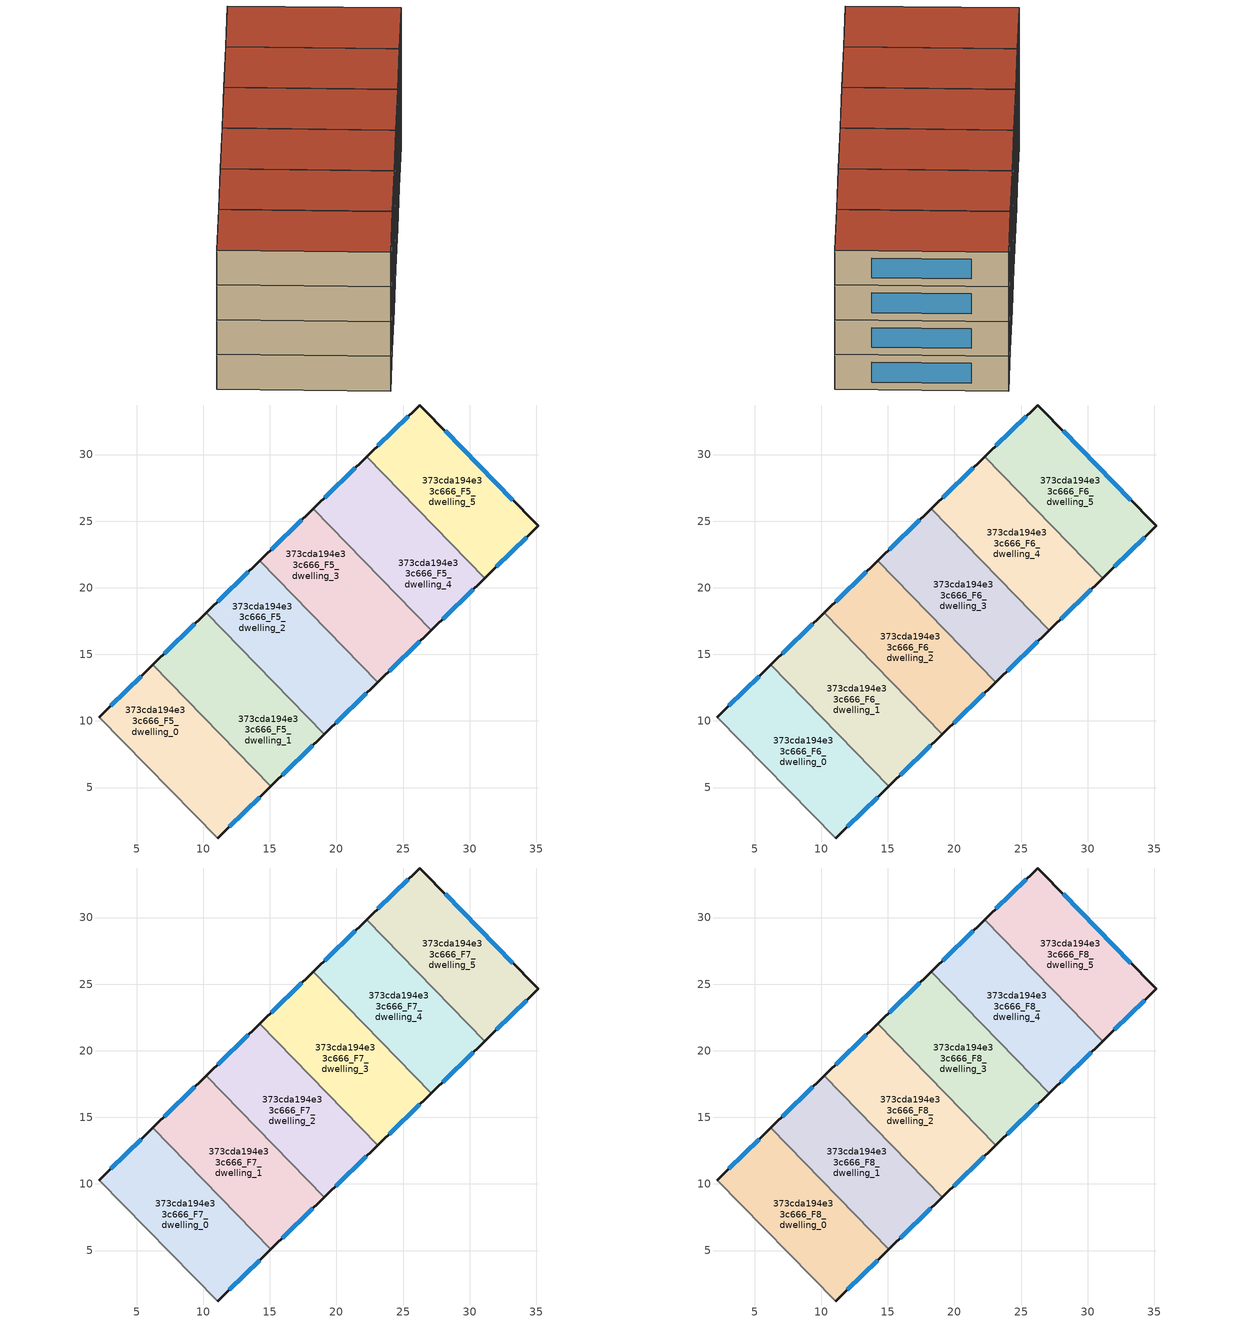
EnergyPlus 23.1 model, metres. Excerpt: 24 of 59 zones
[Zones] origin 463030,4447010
373cda194e33c666_F5_dwelling_0
 floor to 373cda194e33c666_F4_dwelling_3 (EU_floor_Construction): 6.21,14.21 10.65,9.66 6.64,5.75 2.18,10.29 z15
 floor to 373cda194e33c666_F4_dwelling_0 (EU_floor_Construction): 10.65,9.66 15.08,5.1 11.09,1.21 6.64,5.75 z15
 wall outside (EU_wall_Construction): 11.09,1.21 15.08,5.1 / 6.21,14.21 2.18,10.29 z15:18
 wall adiabatic (EU_wall_Construction): 2.18,10.29 11.09,1.21 z15:18
 wall to 373cda194e33c666_F5_dwelling_1 (EU_wall_Construction): 15.08,5.1 6.21,14.21 z15:18
 window (EU_Window_Construction): 11.94,2.05 14.23,4.27 / 5.35,13.37 3.05,11.13 z15.64:17.36
373cda194e33c666_F5_dwelling_1
 floor to 373cda194e33c666_F4_dwelling_0 (EU_floor_Construction): 14.66,13.56 19.09,9 15.08,5.1 10.65,9.66 z15
 floor to 373cda194e33c666_F4_dwelling_4 (EU_floor_Construction): 10.22,18.12 14.66,13.56 12.65,11.6 8.21,16.16 z15
 floor to 373cda194e33c666_F4_dwelling_3 (EU_floor_Construction): 8.21,16.16 12.65,11.6 10.65,9.66 6.21,14.21 z15
 wall outside (EU_wall_Construction): 10.22,18.12 6.21,14.21 / 15.08,5.1 19.09,9 z15:18
 wall to 373cda194e33c666_F5_dwelling_2 (EU_wall_Construction): 19.09,9 10.22,18.12 z15:18
 window (EU_Window_Construction): 9.36,17.28 7.07,15.05 / 15.94,5.94 18.23,8.17 z15.64:17.36
373cda194e33c666_F5_dwelling_2
 floor to 373cda194e33c666_F4_dwelling_4 (EU_floor_Construction): 14.23,22.01 18.66,17.46 14.66,13.56 10.22,18.12 z15
 floor to 373cda194e33c666_F4_dwelling_0 (EU_floor_Construction): 14.67,13.57 19.1,9.01 19.09,9 14.66,13.56 z15
 floor to 373cda194e33c666_F4_dwelling_5 (EU_floor_Construction): 14.23,22.02 18.67,17.46 18.66,17.46 14.23,22.01 z15
 floor to 373cda194e33c666_F4_dwelling_1 (EU_floor_Construction): 18.67,17.46 23.1,12.91 19.1,9.01 14.67,13.57 z15
 wall outside (EU_wall_Construction): 14.23,22.02 10.22,18.12 / 19.09,9 23.1,12.91 z15:18
 wall to 373cda194e33c666_F5_dwelling_3 (EU_wall_Construction): 23.1,12.91 14.23,22.02 z15:18
 window (EU_Window_Construction): 13.38,21.18 11.08,18.95 / 19.95,9.84 22.25,12.07 z15.64:17.36
373cda194e33c666_F5_dwelling_3
 floor to 373cda194e33c666_F4_dwelling_5 (EU_floor_Construction): 18.25,25.93 22.68,21.37 18.67,17.46 14.23,22.02 z15
 floor to 373cda194e33c666_F4_dwelling_1 (EU_floor_Construction): 22.68,21.37 27.12,16.81 23.1,12.91 18.67,17.46 z15
 wall outside (EU_wall_Construction): 18.25,25.93 14.23,22.02 / 23.1,12.91 27.12,16.81 z15:18
 wall to 373cda194e33c666_F5_dwelling_4 (EU_wall_Construction): 27.12,16.81 18.25,25.93 z15:18
 window (EU_Window_Construction): 17.39,25.09 15.09,22.86 / 23.96,13.75 26.26,15.98 z15.64:17.36
373cda194e33c666_F5_dwelling_4
 floor to 373cda194e33c666_F4_dwelling_6 (EU_floor_Construction): 22.26,29.83 26.69,25.27 24.68,23.31 20.24,27.87 z15
 floor to 373cda194e33c666_F4_dwelling_2 (EU_floor_Construction): 26.69,25.27 31.13,20.72 27.12,16.82 22.69,21.38 z15
 floor to 373cda194e33c666_F4_dwelling_5 (EU_floor_Construction): 20.24,27.87 24.68,23.31 22.68,21.37 18.25,25.93 z15
 floor to 373cda194e33c666_F4_dwelling_1 (EU_floor_Construction): 22.69,21.38 27.12,16.82 27.12,16.81 22.68,21.37 z15
 wall outside (EU_wall_Construction): 22.26,29.83 18.25,25.93 / 27.12,16.81 31.13,20.72 z15:18
 wall to 373cda194e33c666_F5_dwelling_5 (EU_wall_Construction): 31.13,20.72 22.26,29.83 z15:18
 window (EU_Window_Construction): 21.4,28.99 19.11,26.76 / 27.98,17.65 30.27,19.88 z15.64:17.36
373cda194e33c666_F5_dwelling_5
 floor adiabatic (EU_floor_Construction): 26.25,33.72 35.16,24.64 31.13,20.72 22.26,29.83 z15
 wall outside (EU_wall_Construction): 31.13,20.72 35.16,24.64 26.25,33.72 22.26,29.83 z15:18
 window (EU_Window_Construction): 25.4,32.88 23.11,30.66 / 33.25,26.58 28.16,31.77 / 31.99,21.56 34.29,23.8 z15.64:17.36
373cda194e33c666_F6_dwelling_0
 floor to 373cda194e33c666_F5_dwelling_0 (EU_floor_Construction): 6.21,14.21 15.08,5.1 11.09,1.21 2.18,10.29 z18
 wall outside (EU_wall_Construction): 11.09,1.21 15.08,5.1 / 6.21,14.21 2.18,10.29 z18:21
 wall adiabatic (EU_wall_Construction): 2.18,10.29 11.09,1.21 z18:21
 wall to 373cda194e33c666_F6_dwelling_1 (EU_wall_Construction): 15.08,5.1 6.21,14.21 z18:21
 window (EU_Window_Construction): 11.94,2.05 14.23,4.27 / 5.35,13.37 3.05,11.13 z18.64:20.36
373cda194e33c666_F6_dwelling_1
 floor to 373cda194e33c666_F5_dwelling_1 (EU_floor_Construction): 10.22,18.12 19.09,9 15.08,5.1 6.21,14.21 z18
 wall outside (EU_wall_Construction): 10.22,18.12 6.21,14.21 / 15.08,5.1 19.09,9 z18:21
 wall to 373cda194e33c666_F6_dwelling_2 (EU_wall_Construction): 19.09,9 10.22,18.12 z18:21
 window (EU_Window_Construction): 9.36,17.28 7.07,15.05 / 15.94,5.94 18.23,8.17 z18.64:20.36
373cda194e33c666_F6_dwelling_2
 floor to 373cda194e33c666_F5_dwelling_2 (EU_floor_Construction): 14.23,22.02 23.1,12.91 19.09,9 10.22,18.12 z18
 wall outside (EU_wall_Construction): 14.23,22.02 10.22,18.12 / 19.09,9 23.1,12.91 z18:21
 wall to 373cda194e33c666_F6_dwelling_3 (EU_wall_Construction): 23.1,12.91 14.23,22.02 z18:21
 window (EU_Window_Construction): 13.38,21.18 11.08,18.95 / 19.95,9.84 22.25,12.07 z18.64:20.36
373cda194e33c666_F6_dwelling_3
 floor to 373cda194e33c666_F5_dwelling_3 (EU_floor_Construction): 18.25,25.93 27.12,16.81 23.1,12.91 14.23,22.02 z18
 wall outside (EU_wall_Construction): 18.25,25.93 14.23,22.02 / 23.1,12.91 27.12,16.81 z18:21
 wall to 373cda194e33c666_F6_dwelling_4 (EU_wall_Construction): 27.12,16.81 18.25,25.93 z18:21
 window (EU_Window_Construction): 17.39,25.09 15.09,22.86 / 23.96,13.75 26.26,15.98 z18.64:20.36
373cda194e33c666_F6_dwelling_4
 floor to 373cda194e33c666_F5_dwelling_4 (EU_floor_Construction): 22.26,29.83 31.13,20.72 27.12,16.81 18.25,25.93 z18
 wall outside (EU_wall_Construction): 22.26,29.83 18.25,25.93 / 27.12,16.81 31.13,20.72 z18:21
 wall to 373cda194e33c666_F6_dwelling_5 (EU_wall_Construction): 31.13,20.72 22.26,29.83 z18:21
 window (EU_Window_Construction): 21.4,28.99 19.11,26.76 / 27.98,17.65 30.27,19.88 z18.64:20.36
373cda194e33c666_F6_dwelling_5
 floor to 373cda194e33c666_F5_dwelling_5 (EU_floor_Construction): 26.25,33.72 35.16,24.64 31.13,20.72 22.26,29.83 z18
 wall outside (EU_wall_Construction): 31.13,20.72 35.16,24.64 26.25,33.72 22.26,29.83 z18:21
 window (EU_Window_Construction): 25.4,32.88 23.11,30.66 / 33.25,26.58 28.16,31.77 / 31.99,21.56 34.29,23.8 z18.64:20.36
373cda194e33c666_F7_dwelling_0
 floor to 373cda194e33c666_F6_dwelling_0 (EU_floor_Construction): 6.21,14.21 15.08,5.1 11.09,1.21 2.18,10.29 z21
 wall outside (EU_wall_Construction): 11.09,1.21 15.08,5.1 / 6.21,14.21 2.18,10.29 z21:24
 wall adiabatic (EU_wall_Construction): 2.18,10.29 11.09,1.21 z21:24
 wall to 373cda194e33c666_F7_dwelling_1 (EU_wall_Construction): 15.08,5.1 6.21,14.21 z21:24
 window (EU_Window_Construction): 11.94,2.05 14.23,4.27 / 5.35,13.37 3.05,11.13 z21.64:23.36
373cda194e33c666_F7_dwelling_1
 floor to 373cda194e33c666_F6_dwelling_1 (EU_floor_Construction): 10.22,18.12 19.09,9 15.08,5.1 6.21,14.21 z21
 wall outside (EU_wall_Construction): 10.22,18.12 6.21,14.21 / 15.08,5.1 19.09,9 z21:24
 wall to 373cda194e33c666_F7_dwelling_2 (EU_wall_Construction): 19.09,9 10.22,18.12 z21:24
 window (EU_Window_Construction): 9.36,17.28 7.07,15.05 / 15.94,5.94 18.23,8.17 z21.64:23.36
373cda194e33c666_F7_dwelling_2
 floor to 373cda194e33c666_F6_dwelling_2 (EU_floor_Construction): 14.23,22.02 23.1,12.91 19.09,9 10.22,18.12 z21
 wall outside (EU_wall_Construction): 14.23,22.02 10.22,18.12 / 19.09,9 23.1,12.91 z21:24
 wall to 373cda194e33c666_F7_dwelling_3 (EU_wall_Construction): 23.1,12.91 14.23,22.02 z21:24
 window (EU_Window_Construction): 13.38,21.18 11.08,18.95 / 19.95,9.84 22.25,12.07 z21.64:23.36
373cda194e33c666_F7_dwelling_3
 floor to 373cda194e33c666_F6_dwelling_3 (EU_floor_Construction): 18.25,25.93 27.12,16.81 23.1,12.91 14.23,22.02 z21
 wall outside (EU_wall_Construction): 18.25,25.93 14.23,22.02 / 23.1,12.91 27.12,16.81 z21:24
 wall to 373cda194e33c666_F7_dwelling_4 (EU_wall_Construction): 27.12,16.81 18.25,25.93 z21:24
 window (EU_Window_Construction): 17.39,25.09 15.09,22.86 / 23.96,13.75 26.26,15.98 z21.64:23.36
373cda194e33c666_F7_dwelling_4
 floor to 373cda194e33c666_F6_dwelling_4 (EU_floor_Construction): 22.26,29.83 31.13,20.72 27.12,16.81 18.25,25.93 z21
 wall outside (EU_wall_Construction): 22.26,29.83 18.25,25.93 / 27.12,16.81 31.13,20.72 z21:24
 wall to 373cda194e33c666_F7_dwelling_5 (EU_wall_Construction): 31.13,20.72 22.26,29.83 z21:24
 window (EU_Window_Construction): 21.4,28.99 19.11,26.76 / 27.98,17.65 30.27,19.88 z21.64:23.36
373cda194e33c666_F7_dwelling_5
 floor to 373cda194e33c666_F6_dwelling_5 (EU_floor_Construction): 26.25,33.72 35.16,24.64 31.13,20.72 22.26,29.83 z21
 wall outside (EU_wall_Construction): 31.13,20.72 35.16,24.64 26.25,33.72 22.26,29.83 z21:24
 window (EU_Window_Construction): 25.4,32.88 23.11,30.66 / 33.25,26.58 28.16,31.77 / 31.99,21.56 34.29,23.8 z21.64:23.36
373cda194e33c666_F8_dwelling_0
 floor to 373cda194e33c666_F7_dwelling_0 (EU_floor_Construction): 6.21,14.21 15.08,5.1 11.09,1.21 2.18,10.29 z24
 wall outside (EU_wall_Construction): 11.09,1.21 15.08,5.1 / 6.21,14.21 2.18,10.29 z24:27
 wall adiabatic (EU_wall_Construction): 2.18,10.29 11.09,1.21 z24:27
 wall to 373cda194e33c666_F8_dwelling_1 (EU_wall_Construction): 15.08,5.1 6.21,14.21 z24:27
 window (EU_Window_Construction): 11.94,2.05 14.23,4.27 / 5.35,13.37 3.05,11.13 z24.64:26.36
 roof outside (EU_roof_Construction): 15.08,5.1 6.21,14.21 2.18,10.29 11.09,1.21 z27
373cda194e33c666_F8_dwelling_1
 floor to 373cda194e33c666_F7_dwelling_1 (EU_floor_Construction): 10.22,18.12 19.09,9 15.08,5.1 6.21,14.21 z24
 wall outside (EU_wall_Construction): 10.22,18.12 6.21,14.21 / 15.08,5.1 19.09,9 z24:27
 wall to 373cda194e33c666_F8_dwelling_2 (EU_wall_Construction): 19.09,9 10.22,18.12 z24:27
 window (EU_Window_Construction): 9.36,17.28 7.07,15.05 / 15.94,5.94 18.23,8.17 z24.64:26.36
 roof outside (EU_roof_Construction): 19.09,9 10.22,18.12 6.21,14.21 15.08,5.1 z27
373cda194e33c666_F8_dwelling_2
 floor to 373cda194e33c666_F7_dwelling_2 (EU_floor_Construction): 14.23,22.02 23.1,12.91 19.09,9 10.22,18.12 z24
 wall outside (EU_wall_Construction): 14.23,22.02 10.22,18.12 / 19.09,9 23.1,12.91 z24:27
 wall to 373cda194e33c666_F8_dwelling_3 (EU_wall_Construction): 23.1,12.91 14.23,22.02 z24:27
 window (EU_Window_Construction): 13.38,21.18 11.08,18.95 / 19.95,9.84 22.25,12.07 z24.64:26.36
 roof outside (EU_roof_Construction): 23.1,12.91 14.23,22.02 10.22,18.12 19.09,9 z27
373cda194e33c666_F8_dwelling_3
 floor to 373cda194e33c666_F7_dwelling_3 (EU_floor_Construction): 18.25,25.93 27.12,16.81 23.1,12.91 14.23,22.02 z24
 wall outside (EU_wall_Construction): 18.25,25.93 14.23,22.02 / 23.1,12.91 27.12,16.81 z24:27
 wall to 373cda194e33c666_F8_dwelling_4 (EU_wall_Construction): 27.12,16.81 18.25,25.93 z24:27
 window (EU_Window_Construction): 17.39,25.09 15.09,22.86 / 23.96,13.75 26.26,15.98 z24.64:26.36
 roof outside (EU_roof_Construction): 27.12,16.81 18.25,25.93 14.23,22.02 23.1,12.91 z27
373cda194e33c666_F8_dwelling_4
 floor to 373cda194e33c666_F7_dwelling_4 (EU_floor_Construction): 22.26,29.83 31.13,20.72 27.12,16.81 18.25,25.93 z24
 wall outside (EU_wall_Construction): 22.26,29.83 18.25,25.93 / 27.12,16.81 31.13,20.72 z24:27
 wall to 373cda194e33c666_F8_dwelling_5 (EU_wall_Construction): 31.13,20.72 22.26,29.83 z24:27
 window (EU_Window_Construction): 21.4,28.99 19.11,26.76 / 27.98,17.65 30.27,19.88 z24.64:26.36
 roof outside (EU_roof_Construction): 31.13,20.72 22.26,29.83 18.25,25.93 27.12,16.81 z27
373cda194e33c666_F8_dwelling_5
 floor to 373cda194e33c666_F7_dwelling_5 (EU_floor_Construction): 26.25,33.72 35.16,24.64 31.13,20.72 22.26,29.83 z24
 wall outside (EU_wall_Construction): 31.13,20.72 35.16,24.64 26.25,33.72 22.26,29.83 z24:27
 window (EU_Window_Construction): 25.4,32.88 23.11,30.66 / 33.25,26.58 28.16,31.77 / 31.99,21.56 34.29,23.8 z24.64:26.36
 roof outside (EU_roof_Construction): 35.16,24.64 26.25,33.72 22.26,29.83 31.13,20.72 z27
[Building]
EU S2 Campaign: North Axis=0; Terrain=City; Solar Distribution=FullExterior
[Site:Location]
Yerevan-Zvartnots.Intl.AP: Latitude=40.15; Longitude=44.383; Time Zone=4; Elevation=854
[SizingPeriod:WeatherFileDays]
AnnualSizingPeriod: Begin Month=1; Begin Day of Month=1; End Month=12; End Day of Month=31; Day of Week for Start Day=Monday; Use Weather File Daylight Saving Period=No; Use Weather File Rain and Snow Indicators=No
[MATERIAL]
EU_InternalMass_Material: Roughness=MediumRough; Thickness=0.1; Conductivity=1; Density=1800; Specific Heat=900; Thermal Absorptance=0.9; Solar Absorptance=0.7; Visible Absorptance=0.7
[MATERIAL:NOMASS] Roughness=MediumRough; Thermal Absorptance=0.9; Solar Absorptance=0.7; Visible Absorptance=0.7
Name | Thermal Resistance
EU_wall_NoMass | 1.05043
EU_roof_NoMass | 1.45357
EU_floor_NoMass | 0.478065
[WINDOWMATERIAL:SIMPLEGLAZINGSYSTEM]
EU_Window_SimpleGlazing: UFactor=2.5566; Solar Heat Gain Coefficient=0.75; Visible Transmittance=0.75
[CONSTRUCTION]
EU_wall_Construction: EU_wall_NoMass
EU_roof_Construction: EU_roof_NoMass
EU_floor_Construction: EU_floor_NoMass
EU_Window_Construction: EU_Window_SimpleGlazing
EU_InternalMass_Construction: EU_InternalMass_Material
[ZONE] Type=1; Multiplier=1; Ceiling Height=autocalculate; Floor Area=autocalculate; Part of Total Floor Area=Yes
Name | Volume
373cda194e33c666_F5_dwelling_0; 373cda194e33c666_F6_dwelling_0; 373cda194e33c666_F7_dwelling_0; 373cda194e33c666_F8_dwelling_0 | 213.536
373cda194e33c666_F5_dwelling_1; 373cda194e33c666_F6_dwelling_1; 373cda194e33c666_F7_dwelling_1; 373cda194e33c666_F8_dwelling_1; 373cda194e33c666_F5_dwelling_4; 373cda194e33c666_F6_dwelling_4; 373cda194e33c666_F7_dwelling_4; 373cda194e33c666_F8_dwelling_4 | 213.542
373cda194e33c666_F5_dwelling_2; 373cda194e33c666_F6_dwelling_2; 373cda194e33c666_F7_dwelling_2; 373cda194e33c666_F8_dwelling_2 | 213.55
373cda194e33c666_F5_dwelling_3; 373cda194e33c666_F6_dwelling_3; 373cda194e33c666_F7_dwelling_3; 373cda194e33c666_F8_dwelling_3 | 213.549
373cda194e33c666_F5_dwelling_5; 373cda194e33c666_F6_dwelling_5; 373cda194e33c666_F7_dwelling_5; 373cda194e33c666_F8_dwelling_5 | 213.537
[INTERNALMASS] Construction=EU_InternalMass_Construction
Name | Zone or ZoneList | Surface Area
373cda194e33c666_F5_dwelling_0_EU_InternalMass | 373cda194e33c666_F5_dwelling_0 | 71.1789
373cda194e33c666_F5_dwelling_1_EU_InternalMass | 373cda194e33c666_F5_dwelling_1 | 71.1807
373cda194e33c666_F5_dwelling_2_EU_InternalMass | 373cda194e33c666_F5_dwelling_2 | 71.1832
373cda194e33c666_F5_dwelling_3_EU_InternalMass | 373cda194e33c666_F5_dwelling_3 | 71.1832
373cda194e33c666_F5_dwelling_4_EU_InternalMass | 373cda194e33c666_F5_dwelling_4 | 71.1807
373cda194e33c666_F5_dwelling_5_EU_InternalMass | 373cda194e33c666_F5_dwelling_5 | 71.1789
373cda194e33c666_F6_dwelling_0_EU_InternalMass | 373cda194e33c666_F6_dwelling_0 | 71.1789
373cda194e33c666_F6_dwelling_1_EU_InternalMass | 373cda194e33c666_F6_dwelling_1 | 71.1807
373cda194e33c666_F6_dwelling_2_EU_InternalMass | 373cda194e33c666_F6_dwelling_2 | 71.1832
373cda194e33c666_F6_dwelling_3_EU_InternalMass | 373cda194e33c666_F6_dwelling_3 | 71.1832
373cda194e33c666_F6_dwelling_4_EU_InternalMass | 373cda194e33c666_F6_dwelling_4 | 71.1807
373cda194e33c666_F6_dwelling_5_EU_InternalMass | 373cda194e33c666_F6_dwelling_5 | 71.1789
373cda194e33c666_F7_dwelling_0_EU_InternalMass | 373cda194e33c666_F7_dwelling_0 | 71.1789
373cda194e33c666_F7_dwelling_1_EU_InternalMass | 373cda194e33c666_F7_dwelling_1 | 71.1807
373cda194e33c666_F7_dwelling_2_EU_InternalMass | 373cda194e33c666_F7_dwelling_2 | 71.1832
373cda194e33c666_F7_dwelling_3_EU_InternalMass | 373cda194e33c666_F7_dwelling_3 | 71.1832
373cda194e33c666_F7_dwelling_4_EU_InternalMass | 373cda194e33c666_F7_dwelling_4 | 71.1807
373cda194e33c666_F7_dwelling_5_EU_InternalMass | 373cda194e33c666_F7_dwelling_5 | 71.1789
373cda194e33c666_F8_dwelling_0_EU_InternalMass | 373cda194e33c666_F8_dwelling_0 | 71.1789
373cda194e33c666_F8_dwelling_1_EU_InternalMass | 373cda194e33c666_F8_dwelling_1 | 71.1807
373cda194e33c666_F8_dwelling_2_EU_InternalMass | 373cda194e33c666_F8_dwelling_2 | 71.1832
373cda194e33c666_F8_dwelling_3_EU_InternalMass | 373cda194e33c666_F8_dwelling_3 | 71.1832
373cda194e33c666_F8_dwelling_4_EU_InternalMass | 373cda194e33c666_F8_dwelling_4 | 71.1807
373cda194e33c666_F8_dwelling_5_EU_InternalMass | 373cda194e33c666_F8_dwelling_5 | 71.1789
[OTHEREQUIPMENT] Fuel Type=Electricity; Design Level Calculation Method=Watts/Area; Power per Zone Floor Area=1; Fraction Latent=0; Fraction Radiant=0; Fraction Lost=0; Carbon Dioxide Generation Rate=0; EndUse Subcategory=EU_Step8_InternalGains
Name | Zone or ZoneList or Space or SpaceList | Schedule
EU_Step8_InternalGain_373cda194e33c666_F5_dwelling_0_f000 | 373cda194e33c666_F5_dwelling_0 | EU_Step8_GainSchedule_373cda194e33c666_F5_dwelling_0_f000
EU_Step8_InternalGain_373cda194e33c666_F5_dwelling_1_f000 | 373cda194e33c666_F5_dwelling_1 | EU_Step8_GainSchedule_373cda194e33c666_F5_dwelling_1_f000
EU_Step8_InternalGain_373cda194e33c666_F5_dwelling_2_f000 | 373cda194e33c666_F5_dwelling_2 | EU_Step8_GainSchedule_373cda194e33c666_F5_dwelling_2_f000
EU_Step8_InternalGain_373cda194e33c666_F5_dwelling_3_f000 | 373cda194e33c666_F5_dwelling_3 | EU_Step8_GainSchedule_373cda194e33c666_F5_dwelling_3_f000
EU_Step8_InternalGain_373cda194e33c666_F5_dwelling_4_f000 | 373cda194e33c666_F5_dwelling_4 | EU_Step8_GainSchedule_373cda194e33c666_F5_dwelling_4_f000
EU_Step8_InternalGain_373cda194e33c666_F5_dwelling_5_f000 | 373cda194e33c666_F5_dwelling_5 | EU_Step8_GainSchedule_373cda194e33c666_F5_dwelling_5_f000
EU_Step8_InternalGain_373cda194e33c666_F6_dwelling_0_f000 | 373cda194e33c666_F6_dwelling_0 | EU_Step8_GainSchedule_373cda194e33c666_F6_dwelling_0_f000
EU_Step8_InternalGain_373cda194e33c666_F6_dwelling_1_f000 | 373cda194e33c666_F6_dwelling_1 | EU_Step8_GainSchedule_373cda194e33c666_F6_dwelling_1_f000
EU_Step8_InternalGain_373cda194e33c666_F6_dwelling_2_f000 | 373cda194e33c666_F6_dwelling_2 | EU_Step8_GainSchedule_373cda194e33c666_F6_dwelling_2_f000
EU_Step8_InternalGain_373cda194e33c666_F6_dwelling_3_f000 | 373cda194e33c666_F6_dwelling_3 | EU_Step8_GainSchedule_373cda194e33c666_F6_dwelling_3_f000
EU_Step8_InternalGain_373cda194e33c666_F6_dwelling_4_f000 | 373cda194e33c666_F6_dwelling_4 | EU_Step8_GainSchedule_373cda194e33c666_F6_dwelling_4_f000
EU_Step8_InternalGain_373cda194e33c666_F6_dwelling_5_f000 | 373cda194e33c666_F6_dwelling_5 | EU_Step8_GainSchedule_373cda194e33c666_F6_dwelling_5_f000
EU_Step8_InternalGain_373cda194e33c666_F7_dwelling_0_f000 | 373cda194e33c666_F7_dwelling_0 | EU_Step8_GainSchedule_373cda194e33c666_F7_dwelling_0_f000
EU_Step8_InternalGain_373cda194e33c666_F7_dwelling_1_f000 | 373cda194e33c666_F7_dwelling_1 | EU_Step8_GainSchedule_373cda194e33c666_F7_dwelling_1_f000
EU_Step8_InternalGain_373cda194e33c666_F7_dwelling_2_f000 | 373cda194e33c666_F7_dwelling_2 | EU_Step8_GainSchedule_373cda194e33c666_F7_dwelling_2_f000
EU_Step8_InternalGain_373cda194e33c666_F7_dwelling_3_f000 | 373cda194e33c666_F7_dwelling_3 | EU_Step8_GainSchedule_373cda194e33c666_F7_dwelling_3_f000
EU_Step8_InternalGain_373cda194e33c666_F7_dwelling_4_f000 | 373cda194e33c666_F7_dwelling_4 | EU_Step8_GainSchedule_373cda194e33c666_F7_dwelling_4_f000
EU_Step8_InternalGain_373cda194e33c666_F7_dwelling_5_f000 | 373cda194e33c666_F7_dwelling_5 | EU_Step8_GainSchedule_373cda194e33c666_F7_dwelling_5_f000
EU_Step8_InternalGain_373cda194e33c666_F8_dwelling_0_f000 | 373cda194e33c666_F8_dwelling_0 | EU_Step8_GainSchedule_373cda194e33c666_F8_dwelling_0_f000
EU_Step8_InternalGain_373cda194e33c666_F8_dwelling_1_f000 | 373cda194e33c666_F8_dwelling_1 | EU_Step8_GainSchedule_373cda194e33c666_F8_dwelling_1_f000
EU_Step8_InternalGain_373cda194e33c666_F8_dwelling_2_f000 | 373cda194e33c666_F8_dwelling_2 | EU_Step8_GainSchedule_373cda194e33c666_F8_dwelling_2_f000
EU_Step8_InternalGain_373cda194e33c666_F8_dwelling_3_f000 | 373cda194e33c666_F8_dwelling_3 | EU_Step8_GainSchedule_373cda194e33c666_F8_dwelling_3_f000
EU_Step8_InternalGain_373cda194e33c666_F8_dwelling_4_f000 | 373cda194e33c666_F8_dwelling_4 | EU_Step8_GainSchedule_373cda194e33c666_F8_dwelling_4_f000
EU_Step8_InternalGain_373cda194e33c666_F8_dwelling_5_f000 | 373cda194e33c666_F8_dwelling_5 | EU_Step8_GainSchedule_373cda194e33c666_F8_dwelling_5_f000
[ZONEVENTILATION:DESIGNFLOWRATE] Schedule=EU_AlwaysOn; Design Flow Rate Calculation Method=AirChanges/Hour; Air Changes per Hour=0.557805; Ventilation Type=Natural; Fan Pressure Rise=0; Fan Total Efficiency=1; Constant Term Coefficient=1; Temperature Term Coefficient=0; Velocity Term Coefficient=0; Velocity Squared Term Coefficient=0; Minimum Indoor Temperature=-100; Maximum Indoor Temperature=100; Delta Temperature=-100; Minimum Outdoor Temperature=-100; Maximum Outdoor Temperature=100; Maximum Wind Speed=40
Name | Zone or ZoneList or Space or SpaceList
EU_ConstantAir_373cda194e33c666_F5_dwelling_0 | 373cda194e33c666_F5_dwelling_0
EU_ConstantAir_373cda194e33c666_F5_dwelling_1 | 373cda194e33c666_F5_dwelling_1
EU_ConstantAir_373cda194e33c666_F5_dwelling_2 | 373cda194e33c666_F5_dwelling_2
EU_ConstantAir_373cda194e33c666_F5_dwelling_3 | 373cda194e33c666_F5_dwelling_3
EU_ConstantAir_373cda194e33c666_F5_dwelling_4 | 373cda194e33c666_F5_dwelling_4
EU_ConstantAir_373cda194e33c666_F5_dwelling_5 | 373cda194e33c666_F5_dwelling_5
EU_ConstantAir_373cda194e33c666_F6_dwelling_0 | 373cda194e33c666_F6_dwelling_0
EU_ConstantAir_373cda194e33c666_F6_dwelling_1 | 373cda194e33c666_F6_dwelling_1
EU_ConstantAir_373cda194e33c666_F6_dwelling_2 | 373cda194e33c666_F6_dwelling_2
EU_ConstantAir_373cda194e33c666_F6_dwelling_3 | 373cda194e33c666_F6_dwelling_3
EU_ConstantAir_373cda194e33c666_F6_dwelling_4 | 373cda194e33c666_F6_dwelling_4
EU_ConstantAir_373cda194e33c666_F6_dwelling_5 | 373cda194e33c666_F6_dwelling_5
EU_ConstantAir_373cda194e33c666_F7_dwelling_0 | 373cda194e33c666_F7_dwelling_0
EU_ConstantAir_373cda194e33c666_F7_dwelling_1 | 373cda194e33c666_F7_dwelling_1
EU_ConstantAir_373cda194e33c666_F7_dwelling_2 | 373cda194e33c666_F7_dwelling_2
EU_ConstantAir_373cda194e33c666_F7_dwelling_3 | 373cda194e33c666_F7_dwelling_3
EU_ConstantAir_373cda194e33c666_F7_dwelling_4 | 373cda194e33c666_F7_dwelling_4
EU_ConstantAir_373cda194e33c666_F7_dwelling_5 | 373cda194e33c666_F7_dwelling_5
EU_ConstantAir_373cda194e33c666_F8_dwelling_0 | 373cda194e33c666_F8_dwelling_0
EU_ConstantAir_373cda194e33c666_F8_dwelling_1 | 373cda194e33c666_F8_dwelling_1
EU_ConstantAir_373cda194e33c666_F8_dwelling_2 | 373cda194e33c666_F8_dwelling_2
EU_ConstantAir_373cda194e33c666_F8_dwelling_3 | 373cda194e33c666_F8_dwelling_3
EU_ConstantAir_373cda194e33c666_F8_dwelling_4 | 373cda194e33c666_F8_dwelling_4
EU_ConstantAir_373cda194e33c666_F8_dwelling_5 | 373cda194e33c666_F8_dwelling_5
[HVACTEMPLATE:THERMOSTAT] Constant Heating Setpoint=20; Constant Cooling Setpoint=50
EU_HeatOnly_373cda194e33c666_F0_dwelling_0; EU_HeatOnly_373cda194e33c666_F0_dwelling_1; EU_HeatOnly_373cda194e33c666_F0_dwelling_2; EU_HeatOnly_373cda194e33c666_F0_dwelling_3; EU_HeatOnly_373cda194e33c666_F0_dwelling_4; EU_HeatOnly_373cda194e33c666_F0_dwelling_5; EU_HeatOnly_373cda194e33c666_F0_dwelling_6; EU_HeatOnly_373cda194e33c666_F1_dwelling_0; EU_HeatOnly_373cda194e33c666_F1_dwelling_1; EU_HeatOnly_373cda194e33c666_F1_dwelling_2; EU_HeatOnly_373cda194e33c666_F1_dwelling_3; EU_HeatOnly_373cda194e33c666_F1_dwelling_4; EU_HeatOnly_373cda194e33c666_F1_dwelling_5; EU_HeatOnly_373cda194e33c666_F1_dwelling_6; EU_HeatOnly_373cda194e33c666_F2_dwelling_0; EU_HeatOnly_373cda194e33c666_F2_dwelling_1; EU_HeatOnly_373cda194e33c666_F2_dwelling_2; EU_HeatOnly_373cda194e33c666_F2_dwelling_3; EU_HeatOnly_373cda194e33c666_F2_dwelling_4; EU_HeatOnly_373cda194e33c666_F2_dwelling_5; EU_HeatOnly_373cda194e33c666_F2_dwelling_6; EU_HeatOnly_373cda194e33c666_F3_dwelling_0; EU_HeatOnly_373cda194e33c666_F3_dwelling_1; EU_HeatOnly_373cda194e33c666_F3_dwelling_2; EU_HeatOnly_373cda194e33c666_F3_dwelling_3; EU_HeatOnly_373cda194e33c666_F3_dwelling_4; EU_HeatOnly_373cda194e33c666_F3_dwelling_5; EU_HeatOnly_373cda194e33c666_F3_dwelling_6; EU_HeatOnly_373cda194e33c666_F4_dwelling_0; EU_HeatOnly_373cda194e33c666_F4_dwelling_1; EU_HeatOnly_373cda194e33c666_F4_dwelling_2; EU_HeatOnly_373cda194e33c666_F4_dwelling_3; EU_HeatOnly_373cda194e33c666_F4_dwelling_4; EU_HeatOnly_373cda194e33c666_F4_dwelling_5; EU_HeatOnly_373cda194e33c666_F4_dwelling_6; EU_HeatOnly_373cda194e33c666_F5_dwelling_0; EU_HeatOnly_373cda194e33c666_F5_dwelling_1; EU_HeatOnly_373cda194e33c666_F5_dwelling_2; EU_HeatOnly_373cda194e33c666_F5_dwelling_3; EU_HeatOnly_373cda194e33c666_F5_dwelling_4; EU_HeatOnly_373cda194e33c666_F5_dwelling_5; EU_HeatOnly_373cda194e33c666_F6_dwelling_0; EU_HeatOnly_373cda194e33c666_F6_dwelling_1; EU_HeatOnly_373cda194e33c666_F6_dwelling_2; EU_HeatOnly_373cda194e33c666_F6_dwelling_3; EU_HeatOnly_373cda194e33c666_F6_dwelling_4; EU_HeatOnly_373cda194e33c666_F6_dwelling_5; EU_HeatOnly_373cda194e33c666_F7_dwelling_0; EU_HeatOnly_373cda194e33c666_F7_dwelling_1; EU_HeatOnly_373cda194e33c666_F7_dwelling_2; EU_HeatOnly_373cda194e33c666_F7_dwelling_3; EU_HeatOnly_373cda194e33c666_F7_dwelling_4; EU_HeatOnly_373cda194e33c666_F7_dwelling_5; EU_HeatOnly_373cda194e33c666_F8_dwelling_0; EU_HeatOnly_373cda194e33c666_F8_dwelling_1; EU_HeatOnly_373cda194e33c666_F8_dwelling_2; EU_HeatOnly_373cda194e33c666_F8_dwelling_3; EU_HeatOnly_373cda194e33c666_F8_dwelling_4; EU_HeatOnly_373cda194e33c666_F8_dwelling_5
[HVACTEMPLATE:ZONE:IDEALLOADSAIRSYSTEM] System Availability Schedule=EU_AlwaysOn; Maximum Heating Supply Air Temperature=50; Minimum Cooling Supply Air Temperature=13; Maximum Heating Supply Air Humidity Ratio=0.0156; Minimum Cooling Supply Air Humidity Ratio=0.0077; Heating Limit=NoLimit; Cooling Limit=NoLimit; Heating Availability Schedule=EU_AlwaysOn; Cooling Availability Schedule=EU_CoolingOff; Dehumidification Control Type=ConstantSensibleHeatRatio; Cooling Sensible Heat Ratio=0.7; Dehumidification Setpoint=60; Humidification Control Type=None; Humidification Setpoint=30; Outdoor Air Method=None; Outdoor Air Flow Rate per Person=0.00944; Outdoor Air Flow Rate per Zone Floor Area=0; Outdoor Air Flow Rate per Zone=0; Demand Controlled Ventilation Type=None; Outdoor Air Economizer Type=NoEconomizer; Heat Recovery Type=None; Sensible Heat Recovery Effectiveness=0.7; Latent Heat Recovery Effectiveness=0.65
Name | Template Thermostat
373cda194e33c666_F5_dwelling_0 | EU_HeatOnly_373cda194e33c666_F5_dwelling_0
373cda194e33c666_F5_dwelling_1 | EU_HeatOnly_373cda194e33c666_F5_dwelling_1
373cda194e33c666_F5_dwelling_2 | EU_HeatOnly_373cda194e33c666_F5_dwelling_2
373cda194e33c666_F5_dwelling_3 | EU_HeatOnly_373cda194e33c666_F5_dwelling_3
373cda194e33c666_F5_dwelling_4 | EU_HeatOnly_373cda194e33c666_F5_dwelling_4
373cda194e33c666_F5_dwelling_5 | EU_HeatOnly_373cda194e33c666_F5_dwelling_5
373cda194e33c666_F6_dwelling_0 | EU_HeatOnly_373cda194e33c666_F6_dwelling_0
373cda194e33c666_F6_dwelling_1 | EU_HeatOnly_373cda194e33c666_F6_dwelling_1
373cda194e33c666_F6_dwelling_2 | EU_HeatOnly_373cda194e33c666_F6_dwelling_2
373cda194e33c666_F6_dwelling_3 | EU_HeatOnly_373cda194e33c666_F6_dwelling_3
373cda194e33c666_F6_dwelling_4 | EU_HeatOnly_373cda194e33c666_F6_dwelling_4
373cda194e33c666_F6_dwelling_5 | EU_HeatOnly_373cda194e33c666_F6_dwelling_5
373cda194e33c666_F7_dwelling_0 | EU_HeatOnly_373cda194e33c666_F7_dwelling_0
373cda194e33c666_F7_dwelling_1 | EU_HeatOnly_373cda194e33c666_F7_dwelling_1
373cda194e33c666_F7_dwelling_2 | EU_HeatOnly_373cda194e33c666_F7_dwelling_2
373cda194e33c666_F7_dwelling_3 | EU_HeatOnly_373cda194e33c666_F7_dwelling_3
373cda194e33c666_F7_dwelling_4 | EU_HeatOnly_373cda194e33c666_F7_dwelling_4
373cda194e33c666_F7_dwelling_5 | EU_HeatOnly_373cda194e33c666_F7_dwelling_5
373cda194e33c666_F8_dwelling_0 | EU_HeatOnly_373cda194e33c666_F8_dwelling_0
373cda194e33c666_F8_dwelling_1 | EU_HeatOnly_373cda194e33c666_F8_dwelling_1
373cda194e33c666_F8_dwelling_2 | EU_HeatOnly_373cda194e33c666_F8_dwelling_2
373cda194e33c666_F8_dwelling_3 | EU_HeatOnly_373cda194e33c666_F8_dwelling_3
373cda194e33c666_F8_dwelling_4 | EU_HeatOnly_373cda194e33c666_F8_dwelling_4
373cda194e33c666_F8_dwelling_5 | EU_HeatOnly_373cda194e33c666_F8_dwelling_5
[SIZING:ZONE] Zone Cooling Design Supply Air Temperature Input Method=SupplyAirTemperature; Zone Cooling Design Supply Air Temperature=13; Zone Heating Design Supply Air Temperature Input Method=SupplyAirTemperature; Zone Heating Design Supply Air Temperature=50; Zone Cooling Design Supply Air Humidity Ratio=0.008; Zone Heating Design Supply Air Humidity Ratio=0.008; Cooling Design Air Flow Method=DesignDay; Cooling Design Air Flow Rate=0; Cooling Minimum Air Flow per Zone Floor Area=0.000762; Cooling Minimum Air Flow=0; Cooling Minimum Air Flow Fraction=0.2; Heating Design Air Flow Method=DesignDay; Heating Design Air Flow Rate=0; Heating Maximum Air Flow per Zone Floor Area=0.002032; Heating Maximum Air Flow=0.141576; Heating Maximum Air Flow Fraction=0.3; Account for Dedicated Outdoor Air System=No; Dedicated Outdoor Air System Control Strategy=NeutralSupplyAir; Dedicated Outdoor Air Low Setpoint Temperature for Design=autosize; Dedicated Outdoor Air High Setpoint Temperature for Design=autosize; Zone Load Sizing Method=Sensible Load Only No Latent Load; Zone Latent Cooling Design Supply Air Humidity Ratio Input Method=HumidityRatioDifference; Zone Cooling Design Supply Air Humidity Ratio Difference=0.005; Zone Latent Heating Design Supply Air Humidity Ratio Input Method=HumidityRatioDifference; Zone Humidification Design Supply Air Humidity Ratio Difference=0.005
373cda194e33c666_F5_dwelling_0; 373cda194e33c666_F5_dwelling_1; 373cda194e33c666_F5_dwelling_2; 373cda194e33c666_F5_dwelling_3; 373cda194e33c666_F5_dwelling_4; 373cda194e33c666_F5_dwelling_5; 373cda194e33c666_F6_dwelling_0; 373cda194e33c666_F6_dwelling_1; 373cda194e33c666_F6_dwelling_2; 373cda194e33c666_F6_dwelling_3; 373cda194e33c666_F6_dwelling_4; 373cda194e33c666_F6_dwelling_5; 373cda194e33c666_F7_dwelling_0; 373cda194e33c666_F7_dwelling_1; 373cda194e33c666_F7_dwelling_2; 373cda194e33c666_F7_dwelling_3; 373cda194e33c666_F7_dwelling_4; 373cda194e33c666_F7_dwelling_5; 373cda194e33c666_F8_dwelling_0; 373cda194e33c666_F8_dwelling_1; 373cda194e33c666_F8_dwelling_2; 373cda194e33c666_F8_dwelling_3; 373cda194e33c666_F8_dwelling_4; 373cda194e33c666_F8_dwelling_5
[SCHEDULE:CONSTANT]
Name | Hourly Value
EU_AlwaysOn | 1
EU_CoolingOff | 0
[SCHEDULE:FILE] Column Number=1; Rows to Skip at Top=0; Number of Hours of Data=8760; Column Separator=Comma; Interpolate to Timestep=No; Minutes per Item=60; Adjust Schedule for Daylight Savings=Yes
Name | File
EU_Step8_GainSchedule_373cda194e33c666_F5_dwelling_0_f000 | ../../schedules/373cda194e33c666/373cda194e33c666_F5_dwelling_0_f000_gain.csv
EU_Step8_GainSchedule_373cda194e33c666_F5_dwelling_1_f000 | ../../schedules/373cda194e33c666/373cda194e33c666_F5_dwelling_1_f000_gain.csv
EU_Step8_GainSchedule_373cda194e33c666_F5_dwelling_2_f000 | ../../schedules/373cda194e33c666/373cda194e33c666_F5_dwelling_2_f000_gain.csv
EU_Step8_GainSchedule_373cda194e33c666_F5_dwelling_3_f000 | ../../schedules/373cda194e33c666/373cda194e33c666_F5_dwelling_3_f000_gain.csv
EU_Step8_GainSchedule_373cda194e33c666_F5_dwelling_4_f000 | ../../schedules/373cda194e33c666/373cda194e33c666_F5_dwelling_4_f000_gain.csv
EU_Step8_GainSchedule_373cda194e33c666_F5_dwelling_5_f000 | ../../schedules/373cda194e33c666/373cda194e33c666_F5_dwelling_5_f000_gain.csv
EU_Step8_GainSchedule_373cda194e33c666_F6_dwelling_0_f000 | ../../schedules/373cda194e33c666/373cda194e33c666_F6_dwelling_0_f000_gain.csv
EU_Step8_GainSchedule_373cda194e33c666_F6_dwelling_1_f000 | ../../schedules/373cda194e33c666/373cda194e33c666_F6_dwelling_1_f000_gain.csv
EU_Step8_GainSchedule_373cda194e33c666_F6_dwelling_2_f000 | ../../schedules/373cda194e33c666/373cda194e33c666_F6_dwelling_2_f000_gain.csv
EU_Step8_GainSchedule_373cda194e33c666_F6_dwelling_3_f000 | ../../schedules/373cda194e33c666/373cda194e33c666_F6_dwelling_3_f000_gain.csv
EU_Step8_GainSchedule_373cda194e33c666_F6_dwelling_4_f000 | ../../schedules/373cda194e33c666/373cda194e33c666_F6_dwelling_4_f000_gain.csv
EU_Step8_GainSchedule_373cda194e33c666_F6_dwelling_5_f000 | ../../schedules/373cda194e33c666/373cda194e33c666_F6_dwelling_5_f000_gain.csv
EU_Step8_GainSchedule_373cda194e33c666_F7_dwelling_0_f000 | ../../schedules/373cda194e33c666/373cda194e33c666_F7_dwelling_0_f000_gain.csv
EU_Step8_GainSchedule_373cda194e33c666_F7_dwelling_1_f000 | ../../schedules/373cda194e33c666/373cda194e33c666_F7_dwelling_1_f000_gain.csv
EU_Step8_GainSchedule_373cda194e33c666_F7_dwelling_2_f000 | ../../schedules/373cda194e33c666/373cda194e33c666_F7_dwelling_2_f000_gain.csv
EU_Step8_GainSchedule_373cda194e33c666_F7_dwelling_3_f000 | ../../schedules/373cda194e33c666/373cda194e33c666_F7_dwelling_3_f000_gain.csv
EU_Step8_GainSchedule_373cda194e33c666_F7_dwelling_4_f000 | ../../schedules/373cda194e33c666/373cda194e33c666_F7_dwelling_4_f000_gain.csv
EU_Step8_GainSchedule_373cda194e33c666_F7_dwelling_5_f000 | ../../schedules/373cda194e33c666/373cda194e33c666_F7_dwelling_5_f000_gain.csv
EU_Step8_GainSchedule_373cda194e33c666_F8_dwelling_0_f000 | ../../schedules/373cda194e33c666/373cda194e33c666_F8_dwelling_0_f000_gain.csv
EU_Step8_GainSchedule_373cda194e33c666_F8_dwelling_1_f000 | ../../schedules/373cda194e33c666/373cda194e33c666_F8_dwelling_1_f000_gain.csv
EU_Step8_GainSchedule_373cda194e33c666_F8_dwelling_2_f000 | ../../schedules/373cda194e33c666/373cda194e33c666_F8_dwelling_2_f000_gain.csv
EU_Step8_GainSchedule_373cda194e33c666_F8_dwelling_3_f000 | ../../schedules/373cda194e33c666/373cda194e33c666_F8_dwelling_3_f000_gain.csv
EU_Step8_GainSchedule_373cda194e33c666_F8_dwelling_4_f000 | ../../schedules/373cda194e33c666/373cda194e33c666_F8_dwelling_4_f000_gain.csv
EU_Step8_GainSchedule_373cda194e33c666_F8_dwelling_5_f000 | ../../schedules/373cda194e33c666/373cda194e33c666_F8_dwelling_5_f000_gain.csv
